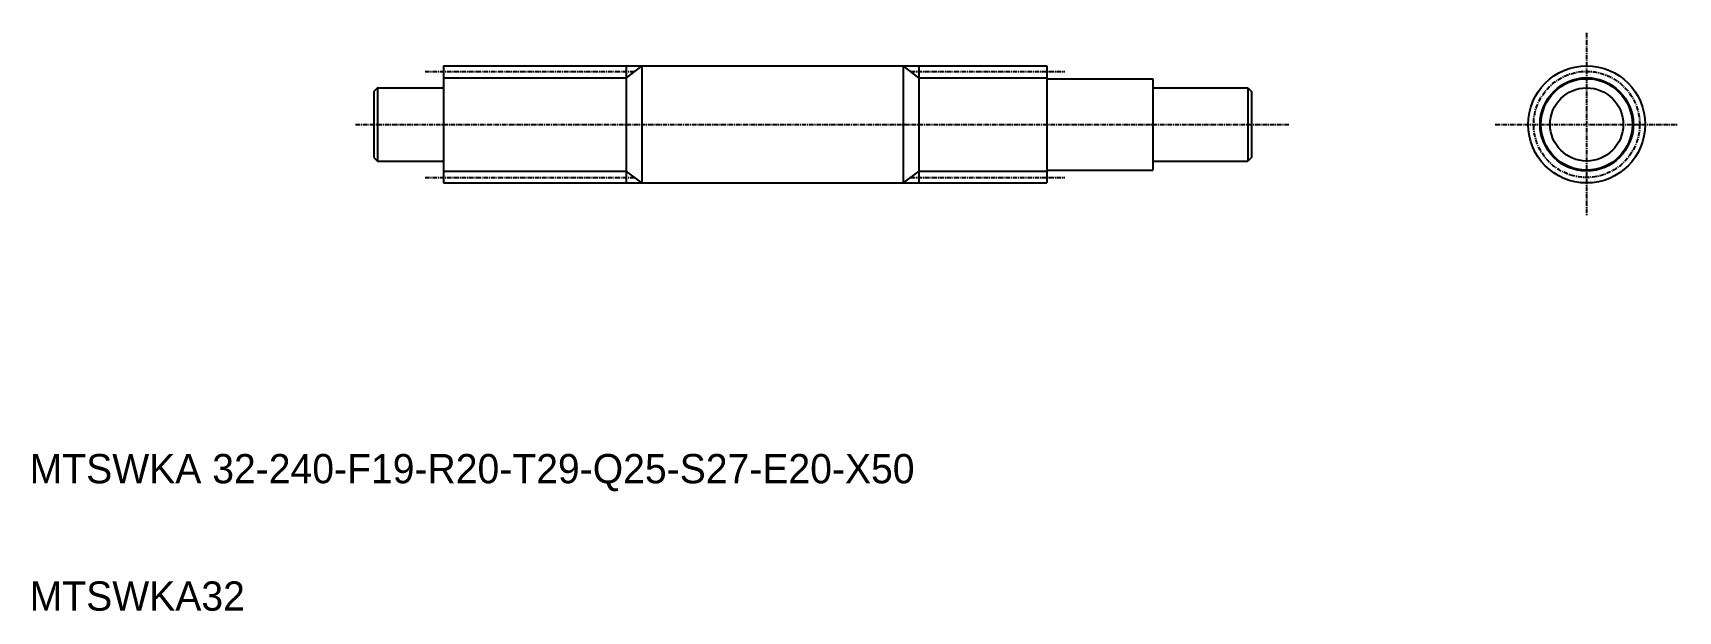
# Model space of a CAD drawing. Extents: x 28 to 478, y 42 to 200.
import ezdxf

# ---------------------------------------------------------------- set-up
doc = ezdxf.new("R2010")
doc.units = 0
doc.linetypes.add('CENTER', pattern=[2, 1.25, -0.25, 0.25, -0.25])
doc.layers.get('0').update_dxf_attribs({"linetype": 'CONTINUOUS'})
doc.layers.add('CENTER', color=1, linetype='CENTER')

msp = doc.modelspace()

# ---------------------------------------------------------------- linework, layer by layer
at = {"color": 7, "linetype": 'CONTINUOUS'}
for p, q in [((139.96, 190.91), (304.96, 190.91)), ((139.96, 190.91), (139.96, 158.91)), ((189.96, 190.91), (189.96, 158.91)), ((194.21, 190.91), (194.21, 158.91)), ((265.71, 190.91), (265.71, 158.91)), ((269.96, 190.91), (269.96, 158.91)), ((304.96, 190.91), (304.96, 158.91)), ((121.96, 184.91), (120.96, 183.91)), ((121.96, 184.91), (139.66, 184.91)), ((121.96, 184.91), (121.96, 164.91)), ((305.26, 187.41), (333.96, 187.41)), ((333.96, 187.41), (333.96, 162.41)), ((334.26, 184.91), (359.96, 184.91)), ((359.96, 184.91), (359.96, 164.91)), ((359.96, 184.91), (360.96, 183.91)), ((120.96, 183.91), (120.96, 165.91)), ((360.96, 183.91), (360.96, 165.91)), ((120.96, 165.91), (121.96, 164.91)), ((121.96, 164.91), (139.66, 164.91)), ((305.26, 162.41), (333.96, 162.41)), ((334.26, 164.91), (359.96, 164.91)), ((360.96, 165.91), (359.96, 164.91)), ((139.96, 158.91), (304.96, 158.91)), ((181.21, 158.91), (181.21, 158.91)), ((222.46, 158.91), (222.46, 158.91))]:
    msp.add_line(p, q, dxfattribs=at)
at = {"color": 3, "linetype": 'CONTINUOUS'}
for p, q in [((194.21, 190.91), (189.96, 187.66)), ((269.96, 187.66), (265.71, 190.91)), ((139.96, 187.66), (189.96, 187.66)), ((269.96, 187.66), (304.96, 187.66)), ((139.96, 162.16), (189.96, 162.16)), ((194.21, 158.91), (189.96, 162.16)), ((269.96, 162.16), (265.71, 158.91)), ((269.96, 162.16), (304.96, 162.16))]:
    msp.add_line(p, q, dxfattribs=at)
at = {"color": 7, "linetype": 'CONTINUOUS'}
for radius in [16, 12.5, 10]:
    msp.add_circle((452.62, 174.91), radius, dxfattribs=at)
at = {"color": 3, "linetype": 'CONTINUOUS'}
msp.add_circle((452.62, 174.91), 12.75, dxfattribs=at)
at = {"color": 7, "linetype": 'CONTINUOUS'}
for centre, start, end in [((139.66, 185.21), 270, 0), ((305.26, 187.71), 180, 270), ((334.26, 185.21), 180, 270), ((139.66, 164.61), 0, 90), ((305.26, 162.11), 90, 180), ((334.26, 164.61), 90, 180)]:
    msp.add_arc(centre, 0.3, start, end, dxfattribs=at)
at = {"layer": 'CENTER', "color": 1, "linetype": 'CENTER'}
for p, q in [((452.62, 199.91), (452.62, 149.91)), ((134.96, 189.41), (192.25, 189.41)), ((267.67, 189.41), (309.96, 189.41)), ((115.96, 174.91), (371.13, 174.91)), ((427.62, 174.91), (477.62, 174.91)), ((134.96, 160.41), (192.25, 160.41)), ((267.67, 160.41), (309.96, 160.41))]:
    msp.add_line(p, q, dxfattribs=at)
msp.add_circle((452.62, 174.91), 14.5, dxfattribs=at)

# ---------------------------------------------------------------- texts
at = {"color": 7, "linetype": 'CONTINUOUS'}
for s, p in [('MTSWKA 32-240-F19-R20-T29-Q25-S27-E20-X50', (26.84, 76.86)), ('MTSWKA32', (26.84, 42.06))]:
    msp.add_text(s, height=8, dxfattribs=at).set_placement(p)

doc.saveas('drawing.dxf')
